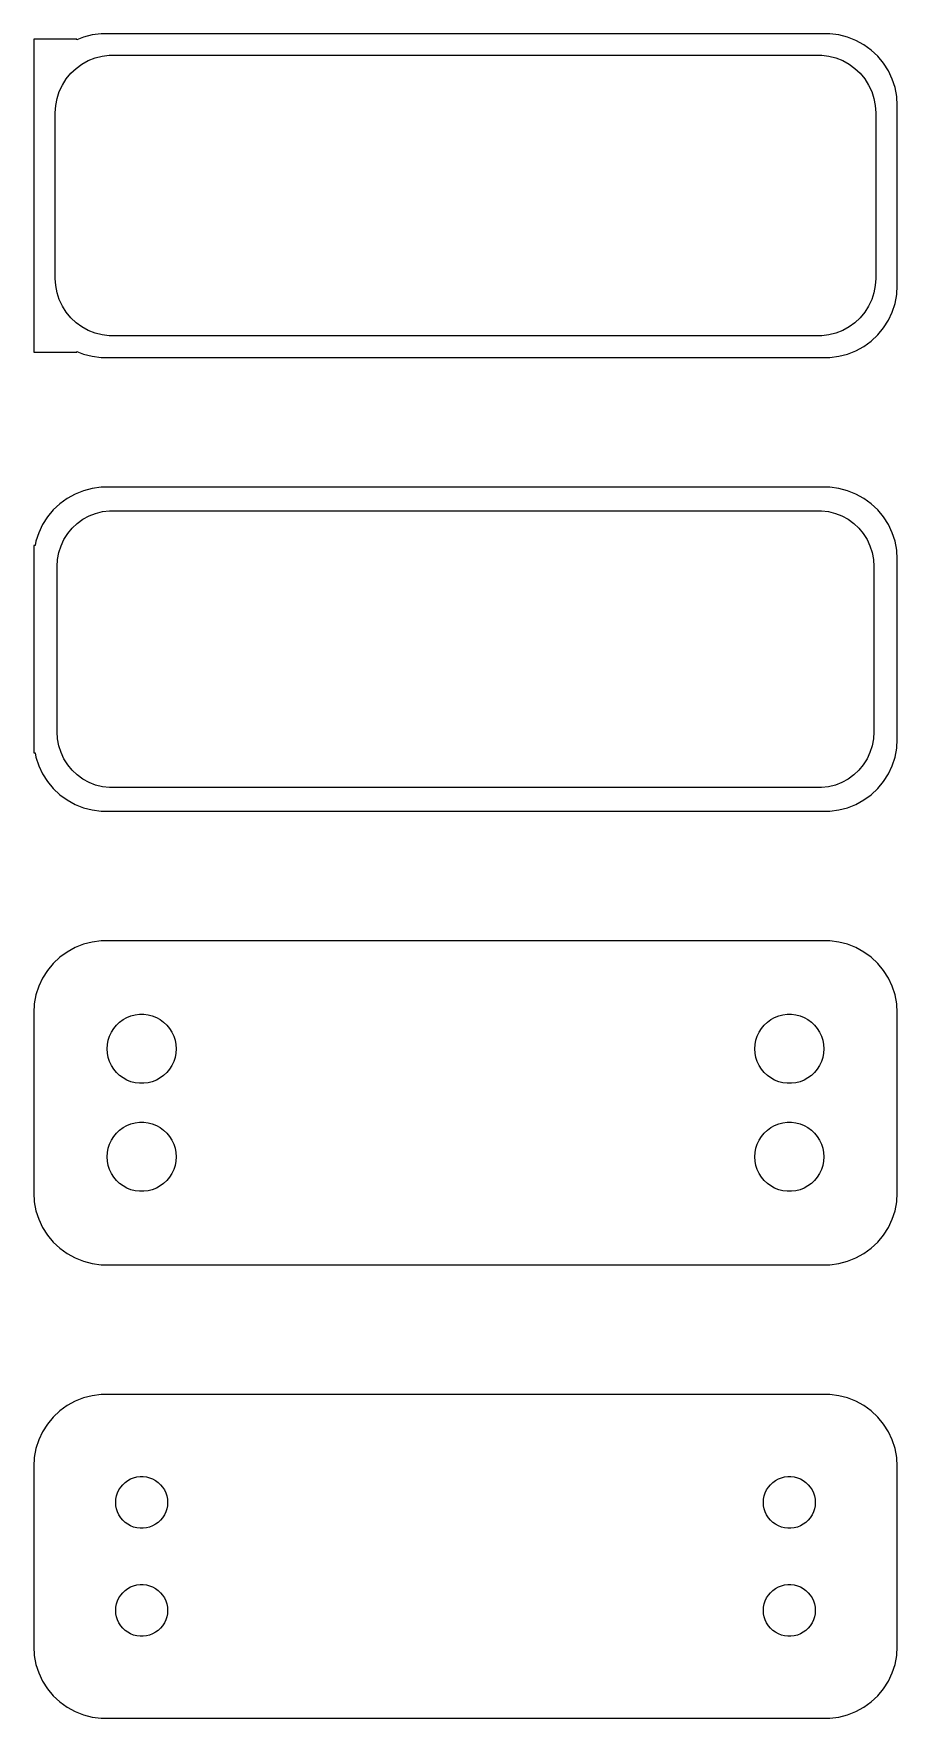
# Model space of a CAD drawing. Header units: metres. Extents: x -30 to 30, y 83 to 200.
import ezdxf

# ---------------------------------------------------------------- set-up
doc = ezdxf.new("R2010")
doc.units = ezdxf.units.M

msp = doc.modelspace()

# ---------------------------------------------------------------- linework, layer by layer
for p, q in [((-25.9369, 200.161), (-26.5451, 200.005)), ((-25.3139, 200.24), (-25.9369, 200.161)), ((25.3139, 200.24), (-25.3139, 200.24)), ((25.9369, 200.161), (25.3139, 200.24)), ((26.5451, 200.005), (25.9369, 200.161)), ((-27, 199.865), (-30, 199.865)), ((-30, 199.865), (-30, 178.135)), ((-26.5451, 200.005), (-27, 199.825)), ((-27, 199.825), (-27, 199.865)), ((27.1289, 199.774), (26.5451, 200.005)), ((27.6791, 199.472), (27.1289, 199.774)), ((28.1871, 199.103), (27.6791, 199.472)), ((28.6448, 198.673), (28.1871, 199.103)), ((-27.4159, 197.488), (-27.0497, 197.832)), ((-27.0497, 197.832), (-26.6433, 198.127)), ((-26.6433, 198.127), (-26.2031, 198.369)), ((-26.2031, 198.369), (-25.7361, 198.554)), ((-25.7361, 198.554), (-25.2495, 198.679)), ((-25.2495, 198.679), (-24.7512, 198.742)), ((-24.7512, 198.742), (24.7512, 198.742)), ((24.7512, 198.742), (25.2495, 198.679)), ((25.2495, 198.679), (25.7361, 198.554)), ((25.7361, 198.554), (26.2031, 198.369)), ((26.2031, 198.369), (26.6433, 198.127)), ((26.6433, 198.127), (27.0497, 197.832)), ((27.0497, 197.832), (27.4159, 197.488)), ((29.0451, 198.189), (28.6448, 198.673)), ((29.3815, 197.659), (29.0451, 198.189)), ((-28.2191, 196.222), (-28.0052, 196.677)), ((-28.0052, 196.677), (-27.7361, 197.101)), ((-27.7361, 197.101), (-27.4159, 197.488)), ((27.4159, 197.488), (27.7361, 197.101)), ((27.7361, 197.101), (28.0052, 196.677)), ((28.0052, 196.677), (28.2191, 196.222)), ((29.6489, 197.091), (29.3815, 197.659)), ((29.8429, 196.493), (29.6489, 197.091)), ((-28.4684, 195.251), (-28.3743, 195.745)), ((-28.3743, 195.745), (-28.2191, 196.222)), ((28.2191, 196.222), (28.3743, 195.745)), ((28.3743, 195.745), (28.4684, 195.251)), ((29.9606, 195.877), (29.8429, 196.493)), ((30, 195.25), (29.9606, 195.877)), ((-28.5, 194.75), (-28.4684, 195.251)), ((-28.5, 183.25), (-28.5, 194.75)), ((28.4684, 195.251), (28.5, 194.75)), ((28.5, 194.75), (28.5, 183.25)), ((30, 182.75), (30, 195.25)), ((-28.4684, 182.749), (-28.5, 183.25)), ((-28.3743, 182.255), (-28.4684, 182.749)), ((28.4684, 182.749), (28.3743, 182.255)), ((28.5, 183.25), (28.4684, 182.749)), ((29.9606, 182.123), (30, 182.75)), ((-28.2191, 181.778), (-28.3743, 182.255)), ((-28.0052, 181.323), (-28.2191, 181.778)), ((-27.7361, 180.899), (-28.0052, 181.323)), ((28.0052, 181.323), (27.7361, 180.899)), ((28.2191, 181.778), (28.0052, 181.323)), ((28.3743, 182.255), (28.2191, 181.778)), ((29.6489, 180.909), (29.8429, 181.507)), ((29.8429, 181.507), (29.9606, 182.123)), ((-27.4159, 180.512), (-27.7361, 180.899)), ((-27.0497, 180.168), (-27.4159, 180.512)), ((-26.6433, 179.873), (-27.0497, 180.168)), ((27.0497, 180.168), (26.6433, 179.873)), ((27.4159, 180.512), (27.0497, 180.168)), ((27.7361, 180.899), (27.4159, 180.512)), ((29.0451, 179.811), (29.3815, 180.341)), ((29.3815, 180.341), (29.6489, 180.909)), ((-26.2031, 179.631), (-26.6433, 179.873)), ((-25.7361, 179.446), (-26.2031, 179.631)), ((-25.2495, 179.321), (-25.7361, 179.446)), ((-24.7512, 179.258), (-25.2495, 179.321)), ((24.7512, 179.258), (-24.7512, 179.258)), ((25.2495, 179.321), (24.7512, 179.258)), ((25.7361, 179.446), (25.2495, 179.321)), ((26.2031, 179.631), (25.7361, 179.446)), ((26.6433, 179.873), (26.2031, 179.631)), ((28.1871, 178.897), (28.6448, 179.327)), ((28.6448, 179.327), (29.0451, 179.811)), ((-30, 178.135), (-27, 178.135)), ((-27, 178.135), (-27, 178.175)), ((-27, 178.175), (-26.5451, 177.995)), ((-26.5451, 177.995), (-25.9369, 177.839)), ((-25.9369, 177.839), (-25.3139, 177.76)), ((25.3139, 177.76), (25.9369, 177.839)), ((25.9369, 177.839), (26.5451, 177.995)), ((26.5451, 177.995), (27.1289, 178.226)), ((27.1289, 178.226), (27.6791, 178.528)), ((27.6791, 178.528), (28.1871, 178.897)), ((-25.3139, 177.76), (25.3139, 177.76)), ((-26.5451, 168.505), (-27.1289, 168.274)), ((-25.9369, 168.661), (-26.5451, 168.505)), ((-25.3139, 168.74), (-25.9369, 168.661)), ((25.3139, 168.74), (-25.3139, 168.74)), ((25.9369, 168.661), (25.3139, 168.74)), ((26.5451, 168.505), (25.9369, 168.661)), ((27.1289, 168.274), (26.5451, 168.505)), ((-28.1871, 167.603), (-28.6448, 167.173)), ((-27.6791, 167.972), (-28.1871, 167.603)), ((-27.1289, 168.274), (-27.6791, 167.972)), ((27.6791, 167.972), (27.1289, 168.274)), ((28.1871, 167.603), (27.6791, 167.972)), ((28.6448, 167.173), (28.1871, 167.603)), ((-29.3815, 166.159), (-29.6489, 165.591)), ((-29.0451, 166.689), (-29.3815, 166.159)), ((-28.6448, 167.173), (-29.0451, 166.689)), ((-27.323, 165.901), (-26.9685, 166.234)), ((-26.9685, 166.234), (-26.5751, 166.52)), ((-26.5751, 166.52), (-26.1489, 166.754)), ((-26.1489, 166.754), (-25.6967, 166.933)), ((-25.6967, 166.933), (-25.2256, 167.054)), ((-25.2256, 167.054), (-24.7432, 167.115)), ((-24.7432, 167.115), (24.7432, 167.115)), ((24.7432, 167.115), (25.2256, 167.054)), ((25.2256, 167.054), (25.6967, 166.933)), ((25.6967, 166.933), (26.1489, 166.754)), ((26.1489, 166.754), (26.5751, 166.52)), ((26.5751, 166.52), (26.9685, 166.234)), ((26.9685, 166.234), (27.323, 165.901)), ((29.0451, 166.689), (28.6448, 167.173)), ((29.3815, 166.159), (29.0451, 166.689)), ((29.6489, 165.591), (29.3815, 166.159)), ((-29.8429, 164.993), (-29.9, 164.694)), ((-29.6489, 165.591), (-29.8429, 164.993)), ((-28.1007, 164.676), (-27.8936, 165.116)), ((-27.8936, 165.116), (-27.633, 165.526)), ((-27.633, 165.526), (-27.323, 165.901)), ((27.323, 165.901), (27.633, 165.526)), ((27.633, 165.526), (27.8936, 165.116)), ((27.8936, 165.116), (28.1007, 164.676)), ((29.8429, 164.993), (29.6489, 165.591)), ((29.9606, 164.377), (29.8429, 164.993)), ((-29.9, 164.694), (-30, 164.694)), ((-30, 164.694), (-30, 150.306)), ((-28.3421, 163.735), (-28.251, 164.213)), ((-28.251, 164.213), (-28.1007, 164.676)), ((28.1007, 164.676), (28.251, 164.213)), ((28.251, 164.213), (28.3421, 163.735)), ((30, 163.75), (29.9606, 164.377)), ((-28.3726, 163.25), (-28.3421, 163.735)), ((-28.3726, 151.75), (-28.3726, 163.25)), ((28.3421, 163.735), (28.3726, 163.25)), ((28.3726, 163.25), (28.3726, 151.75)), ((30, 151.25), (30, 163.75)), ((-28.3421, 151.265), (-28.3726, 151.75)), ((-28.251, 150.787), (-28.3421, 151.265)), ((28.3421, 151.265), (28.251, 150.787)), ((28.3726, 151.75), (28.3421, 151.265)), ((29.9606, 150.623), (30, 151.25)), ((-30, 150.306), (-29.9, 150.306)), ((-29.9, 150.306), (-29.8429, 150.007)), ((-29.8429, 150.007), (-29.6489, 149.409)), ((-28.1007, 150.324), (-28.251, 150.787)), ((-27.8936, 149.884), (-28.1007, 150.324)), ((-27.633, 149.474), (-27.8936, 149.884)), ((27.8936, 149.884), (27.633, 149.474)), ((28.1007, 150.324), (27.8936, 149.884)), ((28.251, 150.787), (28.1007, 150.324)), ((29.6489, 149.409), (29.8429, 150.007)), ((29.8429, 150.007), (29.9606, 150.623)), ((-29.6489, 149.409), (-29.3815, 148.841)), ((-29.3815, 148.841), (-29.0451, 148.311)), ((-27.323, 149.099), (-27.633, 149.474)), ((-26.9685, 148.766), (-27.323, 149.099)), ((-26.5751, 148.48), (-26.9685, 148.766)), ((26.9685, 148.766), (26.5751, 148.48)), ((27.323, 149.099), (26.9685, 148.766)), ((27.633, 149.474), (27.323, 149.099)), ((29.0451, 148.311), (29.3815, 148.841)), ((29.3815, 148.841), (29.6489, 149.409)), ((-29.0451, 148.311), (-28.6448, 147.827)), ((-28.6448, 147.827), (-28.1871, 147.397)), ((-28.1871, 147.397), (-27.6791, 147.028)), ((-26.1489, 148.246), (-26.5751, 148.48)), ((-25.6967, 148.067), (-26.1489, 148.246)), ((-25.2256, 147.946), (-25.6967, 148.067)), ((-24.7432, 147.885), (-25.2256, 147.946)), ((24.7432, 147.885), (-24.7432, 147.885)), ((25.2256, 147.946), (24.7432, 147.885)), ((25.6967, 148.067), (25.2256, 147.946)), ((26.1489, 148.246), (25.6967, 148.067)), ((26.5751, 148.48), (26.1489, 148.246)), ((27.6791, 147.028), (28.1871, 147.397)), ((28.1871, 147.397), (28.6448, 147.827)), ((28.6448, 147.827), (29.0451, 148.311)), ((-27.6791, 147.028), (-27.1289, 146.726)), ((-27.1289, 146.726), (-26.5451, 146.495)), ((-26.5451, 146.495), (-25.9369, 146.339)), ((-25.9369, 146.339), (-25.3139, 146.26)), ((-25.3139, 146.26), (25.3139, 146.26)), ((25.3139, 146.26), (25.9369, 146.339)), ((25.9369, 146.339), (26.5451, 146.495)), ((26.5451, 146.495), (27.1289, 146.726)), ((27.1289, 146.726), (27.6791, 147.028)), ((-26.5451, 137.005), (-27.1289, 136.774)), ((-25.9369, 137.161), (-26.5451, 137.005)), ((-25.3139, 137.24), (-25.9369, 137.161)), ((25.3139, 137.24), (-25.3139, 137.24)), ((25.9369, 137.161), (25.3139, 137.24)), ((26.5451, 137.005), (25.9369, 137.161)), ((27.1289, 136.774), (26.5451, 137.005)), ((-28.1871, 136.103), (-28.6448, 135.673)), ((-27.6791, 136.472), (-28.1871, 136.103)), ((-27.1289, 136.774), (-27.6791, 136.472)), ((27.6791, 136.472), (27.1289, 136.774)), ((28.1871, 136.103), (27.6791, 136.472)), ((28.6448, 135.673), (28.1871, 136.103)), ((-29.3815, 134.659), (-29.6489, 134.091)), ((-29.0451, 135.189), (-29.3815, 134.659)), ((-28.6448, 135.673), (-29.0451, 135.189)), ((29.0451, 135.189), (28.6448, 135.673)), ((29.3815, 134.659), (29.0451, 135.189)), ((29.6489, 134.091), (29.3815, 134.659)), ((-29.8429, 133.493), (-29.9606, 132.877)), ((-29.6489, 134.091), (-29.8429, 133.493)), ((29.8429, 133.493), (29.6489, 134.091)), ((29.9606, 132.877), (29.8429, 133.493)), ((-29.9606, 132.877), (-30, 132.25)), ((-30, 132.25), (-30, 119.75)), ((30, 132.25), (29.9606, 132.877)), ((30, 119.75), (30, 132.25)), ((-24.6031, 130.906), (-24.4416, 131.161)), ((-24.4416, 131.161), (-24.2495, 131.393)), ((-24.2495, 131.393), (-24.0298, 131.599)), ((-24.0298, 131.599), (-23.786, 131.776)), ((-23.786, 131.776), (-23.5219, 131.922)), ((-23.5219, 131.922), (-23.2416, 132.033)), ((-23.2416, 132.033), (-22.9497, 132.107)), ((-22.9497, 132.107), (-22.6507, 132.145)), ((-22.6507, 132.145), (-22.3493, 132.145)), ((-22.3493, 132.145), (-22.0503, 132.107)), ((-22.0503, 132.107), (-21.7583, 132.033)), ((-21.7583, 132.033), (-21.4781, 131.922)), ((-21.4781, 131.922), (-21.214, 131.776)), ((-21.214, 131.776), (-20.9702, 131.599)), ((-20.9702, 131.599), (-20.7505, 131.393)), ((-20.7505, 131.393), (-20.5583, 131.161)), ((-20.5583, 131.161), (-20.3969, 130.906)), ((20.3969, 130.906), (20.5583, 131.161)), ((20.5583, 131.161), (20.7505, 131.393)), ((20.7505, 131.393), (20.9702, 131.599)), ((20.9702, 131.599), (21.214, 131.776)), ((21.214, 131.776), (21.4781, 131.922)), ((21.4781, 131.922), (21.7583, 132.033)), ((21.7583, 132.033), (22.0503, 132.107)), ((22.0503, 132.107), (22.3493, 132.145)), ((22.3493, 132.145), (22.6507, 132.145)), ((22.6507, 132.145), (22.9497, 132.107)), ((22.9497, 132.107), (23.2416, 132.033)), ((23.2416, 132.033), (23.5219, 131.922)), ((23.5219, 131.922), (23.786, 131.776)), ((23.786, 131.776), (24.0298, 131.599)), ((24.0298, 131.599), (24.2495, 131.393)), ((24.2495, 131.393), (24.4416, 131.161)), ((24.4416, 131.161), (24.6031, 130.906)), ((-24.9, 129.75), (-24.8811, 130.051)), ((-24.8811, 130.051), (-24.8246, 130.347)), ((-24.8246, 130.347), (-24.7315, 130.633)), ((-24.7315, 130.633), (-24.6031, 130.906)), ((-20.3969, 130.906), (-20.2685, 130.633)), ((-20.2685, 130.633), (-20.1754, 130.347)), ((-20.1754, 130.347), (-20.1189, 130.051)), ((-20.1189, 130.051), (-20.1, 129.75)), ((20.1, 129.75), (20.1189, 130.051)), ((20.1189, 130.051), (20.1754, 130.347)), ((20.1754, 130.347), (20.2685, 130.633)), ((20.2685, 130.633), (20.3969, 130.906)), ((24.6031, 130.906), (24.7315, 130.633)), ((24.7315, 130.633), (24.8246, 130.347)), ((24.8246, 130.347), (24.8811, 130.051)), ((24.8811, 130.051), (24.9, 129.75)), ((-24.8811, 129.449), (-24.9, 129.75)), ((-24.8246, 129.153), (-24.8811, 129.449)), ((-24.7315, 128.867), (-24.8246, 129.153)), ((-24.6031, 128.594), (-24.7315, 128.867)), ((-20.2685, 128.867), (-20.3969, 128.594)), ((-20.1754, 129.153), (-20.2685, 128.867)), ((-20.1189, 129.449), (-20.1754, 129.153)), ((-20.1, 129.75), (-20.1189, 129.449)), ((20.1189, 129.449), (20.1, 129.75)), ((20.1754, 129.153), (20.1189, 129.449)), ((20.2685, 128.867), (20.1754, 129.153)), ((20.3969, 128.594), (20.2685, 128.867)), ((24.7315, 128.867), (24.6031, 128.594)), ((24.8246, 129.153), (24.7315, 128.867)), ((24.8811, 129.449), (24.8246, 129.153)), ((24.9, 129.75), (24.8811, 129.449)), ((-24.4416, 128.339), (-24.6031, 128.594)), ((-24.2495, 128.107), (-24.4416, 128.339)), ((-24.0298, 127.901), (-24.2495, 128.107)), ((-23.786, 127.724), (-24.0298, 127.901)), ((-23.5219, 127.578), (-23.786, 127.724)), ((-23.2416, 127.467), (-23.5219, 127.578)), ((-21.4781, 127.578), (-21.7583, 127.467)), ((-21.214, 127.724), (-21.4781, 127.578)), ((-20.9702, 127.901), (-21.214, 127.724)), ((-20.7505, 128.107), (-20.9702, 127.901)), ((-20.5583, 128.339), (-20.7505, 128.107)), ((-20.3969, 128.594), (-20.5583, 128.339)), ((20.5583, 128.339), (20.3969, 128.594)), ((20.7505, 128.107), (20.5583, 128.339)), ((20.9702, 127.901), (20.7505, 128.107)), ((21.214, 127.724), (20.9702, 127.901)), ((21.4781, 127.578), (21.214, 127.724)), ((21.7583, 127.467), (21.4781, 127.578)), ((23.5219, 127.578), (23.2416, 127.467)), ((23.786, 127.724), (23.5219, 127.578)), ((24.0298, 127.901), (23.786, 127.724)), ((24.2495, 128.107), (24.0298, 127.901)), ((24.4416, 128.339), (24.2495, 128.107)), ((24.6031, 128.594), (24.4416, 128.339)), ((-22.9497, 127.393), (-23.2416, 127.467)), ((-22.6507, 127.355), (-22.9497, 127.393)), ((-22.3493, 127.355), (-22.6507, 127.355)), ((-22.0503, 127.393), (-22.3493, 127.355)), ((-21.7583, 127.467), (-22.0503, 127.393)), ((22.0503, 127.393), (21.7583, 127.467)), ((22.3493, 127.355), (22.0503, 127.393)), ((22.6507, 127.355), (22.3493, 127.355)), ((22.9497, 127.393), (22.6507, 127.355)), ((23.2416, 127.467), (22.9497, 127.393)), ((-24.2495, 123.893), (-24.0298, 124.099)), ((-24.0298, 124.099), (-23.786, 124.276)), ((-23.786, 124.276), (-23.5219, 124.422)), ((-23.5219, 124.422), (-23.2416, 124.533)), ((-23.2416, 124.533), (-22.9497, 124.607)), ((-22.9497, 124.607), (-22.6507, 124.645)), ((-22.6507, 124.645), (-22.3493, 124.645)), ((-22.3493, 124.645), (-22.0503, 124.607)), ((-22.0503, 124.607), (-21.7583, 124.533)), ((-21.7583, 124.533), (-21.4781, 124.422)), ((-21.4781, 124.422), (-21.214, 124.276)), ((-21.214, 124.276), (-20.9702, 124.099)), ((-20.9702, 124.099), (-20.7505, 123.893)), ((20.7505, 123.893), (20.9702, 124.099)), ((20.9702, 124.099), (21.214, 124.276)), ((21.214, 124.276), (21.4781, 124.422)), ((21.4781, 124.422), (21.7583, 124.533)), ((21.7583, 124.533), (22.0503, 124.607)), ((22.0503, 124.607), (22.3493, 124.645)), ((22.3493, 124.645), (22.6507, 124.645)), ((22.6507, 124.645), (22.9497, 124.607)), ((22.9497, 124.607), (23.2416, 124.533)), ((23.2416, 124.533), (23.5219, 124.422)), ((23.5219, 124.422), (23.786, 124.276)), ((23.786, 124.276), (24.0298, 124.099)), ((24.0298, 124.099), (24.2495, 123.893)), ((-24.8811, 122.551), (-24.8246, 122.847)), ((-24.8246, 122.847), (-24.7315, 123.133)), ((-24.7315, 123.133), (-24.6031, 123.406)), ((-24.6031, 123.406), (-24.4416, 123.661)), ((-24.4416, 123.661), (-24.2495, 123.893)), ((-20.7505, 123.893), (-20.5583, 123.661)), ((-20.5583, 123.661), (-20.3969, 123.406)), ((-20.3969, 123.406), (-20.2685, 123.133)), ((-20.2685, 123.133), (-20.1754, 122.847)), ((-20.1754, 122.847), (-20.1189, 122.551)), ((20.1189, 122.551), (20.1754, 122.847)), ((20.1754, 122.847), (20.2685, 123.133)), ((20.2685, 123.133), (20.3969, 123.406)), ((20.3969, 123.406), (20.5583, 123.661)), ((20.5583, 123.661), (20.7505, 123.893)), ((24.2495, 123.893), (24.4416, 123.661)), ((24.4416, 123.661), (24.6031, 123.406)), ((24.6031, 123.406), (24.7315, 123.133)), ((24.7315, 123.133), (24.8246, 122.847)), ((24.8246, 122.847), (24.8811, 122.551)), ((-24.9, 122.25), (-24.8811, 122.551)), ((-24.8811, 121.949), (-24.9, 122.25)), ((-24.8246, 121.653), (-24.8811, 121.949)), ((-20.1189, 121.949), (-20.1754, 121.653)), ((-20.1189, 122.551), (-20.1, 122.25)), ((-20.1, 122.25), (-20.1189, 121.949)), ((20.1, 122.25), (20.1189, 122.551)), ((20.1189, 121.949), (20.1, 122.25)), ((20.1754, 121.653), (20.1189, 121.949)), ((24.8811, 121.949), (24.8246, 121.653)), ((24.8811, 122.551), (24.9, 122.25)), ((24.9, 122.25), (24.8811, 121.949)), ((-24.7315, 121.367), (-24.8246, 121.653)), ((-24.6031, 121.094), (-24.7315, 121.367)), ((-24.4416, 120.839), (-24.6031, 121.094)), ((-24.2495, 120.607), (-24.4416, 120.839)), ((-24.0298, 120.401), (-24.2495, 120.607)), ((-20.7505, 120.607), (-20.9702, 120.401)), ((-20.5583, 120.839), (-20.7505, 120.607)), ((-20.3969, 121.094), (-20.5583, 120.839)), ((-20.2685, 121.367), (-20.3969, 121.094)), ((-20.1754, 121.653), (-20.2685, 121.367)), ((20.2685, 121.367), (20.1754, 121.653)), ((20.3969, 121.094), (20.2685, 121.367)), ((20.5583, 120.839), (20.3969, 121.094)), ((20.7505, 120.607), (20.5583, 120.839)), ((20.9702, 120.401), (20.7505, 120.607)), ((24.2495, 120.607), (24.0298, 120.401)), ((24.4416, 120.839), (24.2495, 120.607)), ((24.6031, 121.094), (24.4416, 120.839)), ((24.7315, 121.367), (24.6031, 121.094)), ((24.8246, 121.653), (24.7315, 121.367)), ((-30, 119.75), (-29.9606, 119.123)), ((-23.786, 120.224), (-24.0298, 120.401)), ((-23.5219, 120.078), (-23.786, 120.224)), ((-23.2416, 119.967), (-23.5219, 120.078)), ((-22.9497, 119.893), (-23.2416, 119.967)), ((-22.6507, 119.855), (-22.9497, 119.893)), ((-22.3493, 119.855), (-22.6507, 119.855)), ((-22.0503, 119.893), (-22.3493, 119.855)), ((-21.7583, 119.967), (-22.0503, 119.893)), ((-21.4781, 120.078), (-21.7583, 119.967)), ((-21.214, 120.224), (-21.4781, 120.078)), ((-20.9702, 120.401), (-21.214, 120.224)), ((21.214, 120.224), (20.9702, 120.401)), ((21.4781, 120.078), (21.214, 120.224)), ((21.7583, 119.967), (21.4781, 120.078)), ((22.0503, 119.893), (21.7583, 119.967)), ((22.3493, 119.855), (22.0503, 119.893)), ((22.6507, 119.855), (22.3493, 119.855)), ((22.9497, 119.893), (22.6507, 119.855)), ((23.2416, 119.967), (22.9497, 119.893)), ((23.5219, 120.078), (23.2416, 119.967)), ((23.786, 120.224), (23.5219, 120.078)), ((24.0298, 120.401), (23.786, 120.224)), ((29.9606, 119.123), (30, 119.75)), ((-29.9606, 119.123), (-29.8429, 118.507)), ((-29.8429, 118.507), (-29.6489, 117.909)), ((29.6489, 117.909), (29.8429, 118.507)), ((29.8429, 118.507), (29.9606, 119.123)), ((-29.6489, 117.909), (-29.3815, 117.341)), ((-29.3815, 117.341), (-29.0451, 116.811)), ((29.0451, 116.811), (29.3815, 117.341)), ((29.3815, 117.341), (29.6489, 117.909)), ((-29.0451, 116.811), (-28.6448, 116.327)), ((-28.6448, 116.327), (-28.1871, 115.897)), ((-28.1871, 115.897), (-27.6791, 115.528)), ((27.6791, 115.528), (28.1871, 115.897)), ((28.1871, 115.897), (28.6448, 116.327)), ((28.6448, 116.327), (29.0451, 116.811)), ((-27.6791, 115.528), (-27.1289, 115.226)), ((-27.1289, 115.226), (-26.5451, 114.995)), ((-26.5451, 114.995), (-25.9369, 114.839)), ((-25.9369, 114.839), (-25.3139, 114.76)), ((-25.3139, 114.76), (25.3139, 114.76)), ((25.3139, 114.76), (25.9369, 114.839)), ((25.9369, 114.839), (26.5451, 114.995)), ((26.5451, 114.995), (27.1289, 115.226)), ((27.1289, 115.226), (27.6791, 115.528)), ((-26.5451, 105.505), (-27.1289, 105.274)), ((-25.9369, 105.661), (-26.5451, 105.505)), ((-25.3139, 105.74), (-25.9369, 105.661)), ((25.3139, 105.74), (-25.3139, 105.74)), ((25.9369, 105.661), (25.3139, 105.74)), ((26.5451, 105.505), (25.9369, 105.661)), ((27.1289, 105.274), (26.5451, 105.505)), ((-28.6448, 104.173), (-29.0451, 103.689)), ((-28.1871, 104.603), (-28.6448, 104.173)), ((-27.6791, 104.972), (-28.1871, 104.603)), ((-27.1289, 105.274), (-27.6791, 104.972)), ((27.6791, 104.972), (27.1289, 105.274)), ((28.1871, 104.603), (27.6791, 104.972)), ((28.6448, 104.173), (28.1871, 104.603)), ((29.0451, 103.689), (28.6448, 104.173)), ((-29.3815, 103.159), (-29.6489, 102.591)), ((-29.0451, 103.689), (-29.3815, 103.159)), ((29.3815, 103.159), (29.0451, 103.689)), ((29.6489, 102.591), (29.3815, 103.159)), ((-29.8429, 101.993), (-29.9606, 101.377)), ((-29.6489, 102.591), (-29.8429, 101.993)), ((29.8429, 101.993), (29.6489, 102.591)), ((29.9606, 101.377), (29.8429, 101.993)), ((-29.9606, 101.377), (-30, 100.75)), ((-30, 100.75), (-30, 88.25)), ((30, 100.75), (29.9606, 101.377)), ((30, 88.25), (30, 100.75)), ((-23.9562, 99.308), (-23.8121, 99.4822)), ((-23.8121, 99.4822), (-23.6474, 99.6369)), ((-23.6474, 99.6369), (-23.4645, 99.7698)), ((-23.4645, 99.7698), (-23.2664, 99.8787)), ((-23.2664, 99.8787), (-23.0562, 99.9619)), ((-23.0562, 99.9619), (-22.8373, 100.018)), ((-22.8373, 100.018), (-22.613, 100.046)), ((-22.613, 100.046), (-22.387, 100.046)), ((-22.387, 100.046), (-22.1627, 100.018)), ((-22.1627, 100.018), (-21.9438, 99.9619)), ((-21.9438, 99.9619), (-21.7336, 99.8787)), ((-21.7336, 99.8787), (-21.5355, 99.7698)), ((-21.5355, 99.7698), (-21.3526, 99.6369)), ((-21.3526, 99.6369), (-21.1879, 99.4822)), ((-21.1879, 99.4822), (-21.0438, 99.308)), ((21.0438, 99.308), (21.1879, 99.4822)), ((21.1879, 99.4822), (21.3526, 99.6369)), ((21.3526, 99.6369), (21.5355, 99.7698)), ((21.5355, 99.7698), (21.7336, 99.8787)), ((21.7336, 99.8787), (21.9438, 99.9619)), ((21.9438, 99.9619), (22.1627, 100.018)), ((22.1627, 100.018), (22.387, 100.046)), ((22.387, 100.046), (22.613, 100.046)), ((22.613, 100.046), (22.8373, 100.018)), ((22.8373, 100.018), (23.0562, 99.9619)), ((23.0562, 99.9619), (23.2664, 99.8787)), ((23.2664, 99.8787), (23.4645, 99.7698)), ((23.4645, 99.7698), (23.6474, 99.6369)), ((23.6474, 99.6369), (23.8121, 99.4822)), ((23.8121, 99.4822), (23.9562, 99.308)), ((-24.3, 98.25), (-24.2858, 98.4756)), ((-24.2858, 98.4756), (-24.2434, 98.6976)), ((-24.2434, 98.6976), (-24.1736, 98.9126)), ((-24.1736, 98.9126), (-24.0773, 99.1171)), ((-24.0773, 99.1171), (-23.9562, 99.308)), ((-21.0438, 99.308), (-20.9226, 99.1171)), ((-20.9226, 99.1171), (-20.8264, 98.9126)), ((-20.8264, 98.9126), (-20.7565, 98.6976)), ((-20.7565, 98.6976), (-20.7142, 98.4756)), ((-20.7142, 98.4756), (-20.7, 98.25)), ((20.7, 98.25), (20.7142, 98.4756)), ((20.7142, 98.4756), (20.7565, 98.6976)), ((20.7565, 98.6976), (20.8264, 98.9126)), ((20.8264, 98.9126), (20.9226, 99.1171)), ((20.9226, 99.1171), (21.0438, 99.308)), ((23.9562, 99.308), (24.0773, 99.1171)), ((24.0773, 99.1171), (24.1736, 98.9126)), ((24.1736, 98.9126), (24.2434, 98.6976)), ((24.2434, 98.6976), (24.2858, 98.4756)), ((24.2858, 98.4756), (24.3, 98.25)), ((-24.2858, 98.0244), (-24.3, 98.25)), ((-24.2434, 97.8024), (-24.2858, 98.0244)), ((-24.1736, 97.5874), (-24.2434, 97.8024)), ((-24.0773, 97.3828), (-24.1736, 97.5874)), ((-23.9562, 97.192), (-24.0773, 97.3828)), ((-23.8121, 97.0178), (-23.9562, 97.192)), ((-21.0438, 97.192), (-21.1879, 97.0178)), ((-20.9226, 97.3828), (-21.0438, 97.192)), ((-20.8264, 97.5874), (-20.9226, 97.3828)), ((-20.7565, 97.8024), (-20.8264, 97.5874)), ((-20.7142, 98.0244), (-20.7565, 97.8024)), ((-20.7, 98.25), (-20.7142, 98.0244)), ((20.7142, 98.0244), (20.7, 98.25)), ((20.7565, 97.8024), (20.7142, 98.0244)), ((20.8264, 97.5874), (20.7565, 97.8024)), ((20.9226, 97.3828), (20.8264, 97.5874)), ((21.0438, 97.192), (20.9226, 97.3828)), ((21.1879, 97.0178), (21.0438, 97.192)), ((23.9562, 97.192), (23.8121, 97.0178)), ((24.0773, 97.3828), (23.9562, 97.192)), ((24.1736, 97.5874), (24.0773, 97.3828)), ((24.2434, 97.8024), (24.1736, 97.5874)), ((24.2858, 98.0244), (24.2434, 97.8024)), ((24.3, 98.25), (24.2858, 98.0244)), ((-23.6474, 96.8631), (-23.8121, 97.0178)), ((-23.4645, 96.7302), (-23.6474, 96.8631)), ((-23.2664, 96.6213), (-23.4645, 96.7302)), ((-23.0562, 96.5381), (-23.2664, 96.6213)), ((-22.8373, 96.4819), (-23.0562, 96.5381)), ((-22.613, 96.4536), (-22.8373, 96.4819)), ((-22.387, 96.4536), (-22.613, 96.4536)), ((-22.1627, 96.4819), (-22.387, 96.4536)), ((-21.9438, 96.5381), (-22.1627, 96.4819)), ((-21.7336, 96.6213), (-21.9438, 96.5381)), ((-21.5355, 96.7302), (-21.7336, 96.6213)), ((-21.3526, 96.8631), (-21.5355, 96.7302)), ((-21.1879, 97.0178), (-21.3526, 96.8631)), ((21.3526, 96.8631), (21.1879, 97.0178)), ((21.5355, 96.7302), (21.3526, 96.8631)), ((21.7336, 96.6213), (21.5355, 96.7302)), ((21.9438, 96.5381), (21.7336, 96.6213)), ((22.1627, 96.4819), (21.9438, 96.5381)), ((22.387, 96.4536), (22.1627, 96.4819)), ((22.613, 96.4536), (22.387, 96.4536)), ((22.8373, 96.4819), (22.613, 96.4536)), ((23.0562, 96.5381), (22.8373, 96.4819)), ((23.2664, 96.6213), (23.0562, 96.5381)), ((23.4645, 96.7302), (23.2664, 96.6213)), ((23.6474, 96.8631), (23.4645, 96.7302)), ((23.8121, 97.0178), (23.6474, 96.8631)), ((-23.2664, 92.3787), (-23.0562, 92.4619)), ((-23.0562, 92.4619), (-22.8373, 92.5181)), ((-22.8373, 92.5181), (-22.613, 92.5464)), ((-22.613, 92.5464), (-22.387, 92.5464)), ((-22.387, 92.5464), (-22.1627, 92.5181)), ((-22.1627, 92.5181), (-21.9438, 92.4619)), ((-21.9438, 92.4619), (-21.7336, 92.3787)), ((21.7336, 92.3787), (21.9438, 92.4619)), ((21.9438, 92.4619), (22.1627, 92.5181)), ((22.1627, 92.5181), (22.387, 92.5464)), ((22.387, 92.5464), (22.613, 92.5464)), ((22.613, 92.5464), (22.8373, 92.5181)), ((22.8373, 92.5181), (23.0562, 92.4619)), ((23.0562, 92.4619), (23.2664, 92.3787)), ((-24.2434, 91.1976), (-24.1736, 91.4126)), ((-24.1736, 91.4126), (-24.0773, 91.6172)), ((-24.0773, 91.6172), (-23.9562, 91.808)), ((-23.9562, 91.808), (-23.8121, 91.9822)), ((-23.8121, 91.9822), (-23.6474, 92.1369)), ((-23.6474, 92.1369), (-23.4645, 92.2698)), ((-23.4645, 92.2698), (-23.2664, 92.3787)), ((-21.7336, 92.3787), (-21.5355, 92.2698)), ((-21.5355, 92.2698), (-21.3526, 92.1369)), ((-21.3526, 92.1369), (-21.1879, 91.9822)), ((-21.1879, 91.9822), (-21.0438, 91.808)), ((-21.0438, 91.808), (-20.9226, 91.6172)), ((-20.9226, 91.6172), (-20.8264, 91.4126)), ((-20.8264, 91.4126), (-20.7565, 91.1976)), ((20.7565, 91.1976), (20.8264, 91.4126)), ((20.8264, 91.4126), (20.9226, 91.6172)), ((20.9226, 91.6172), (21.0438, 91.808)), ((21.0438, 91.808), (21.1879, 91.9822)), ((21.1879, 91.9822), (21.3526, 92.1369)), ((21.3526, 92.1369), (21.5355, 92.2698)), ((21.5355, 92.2698), (21.7336, 92.3787)), ((23.2664, 92.3787), (23.4645, 92.2698)), ((23.4645, 92.2698), (23.6474, 92.1369)), ((23.6474, 92.1369), (23.8121, 91.9822)), ((23.8121, 91.9822), (23.9562, 91.808)), ((23.9562, 91.808), (24.0773, 91.6172)), ((24.0773, 91.6172), (24.1736, 91.4126)), ((24.1736, 91.4126), (24.2434, 91.1976)), ((-24.3, 90.75), (-24.2858, 90.9756)), ((-24.2858, 90.5244), (-24.3, 90.75)), ((-24.2858, 90.9756), (-24.2434, 91.1976)), ((-24.2434, 90.3024), (-24.2858, 90.5244)), ((-24.1736, 90.0874), (-24.2434, 90.3024)), ((-24.0773, 89.8829), (-24.1736, 90.0874)), ((-20.8264, 90.0874), (-20.9226, 89.8829)), ((-20.7565, 90.3024), (-20.8264, 90.0874)), ((-20.7565, 91.1976), (-20.7142, 90.9756)), ((-20.7142, 90.5244), (-20.7565, 90.3024)), ((-20.7142, 90.9756), (-20.7, 90.75)), ((-20.7, 90.75), (-20.7142, 90.5244)), ((20.7, 90.75), (20.7142, 90.9756)), ((20.7142, 90.5244), (20.7, 90.75)), ((20.7142, 90.9756), (20.7565, 91.1976)), ((20.7565, 90.3024), (20.7142, 90.5244)), ((20.8264, 90.0874), (20.7565, 90.3024)), ((20.9226, 89.8829), (20.8264, 90.0874)), ((24.1736, 90.0874), (24.0773, 89.8829)), ((24.2434, 90.3024), (24.1736, 90.0874)), ((24.2434, 91.1976), (24.2858, 90.9756)), ((24.2858, 90.5244), (24.2434, 90.3024)), ((24.2858, 90.9756), (24.3, 90.75)), ((24.3, 90.75), (24.2858, 90.5244)), ((-23.9562, 89.692), (-24.0773, 89.8829)), ((-23.8121, 89.5178), (-23.9562, 89.692)), ((-23.6474, 89.3631), (-23.8121, 89.5178)), ((-23.4645, 89.2302), (-23.6474, 89.3631)), ((-23.2664, 89.1213), (-23.4645, 89.2302)), ((-23.0562, 89.0381), (-23.2664, 89.1213)), ((-22.8373, 88.9819), (-23.0562, 89.0381)), ((-22.613, 88.9536), (-22.8373, 88.9819)), ((-22.387, 88.9536), (-22.613, 88.9536)), ((-22.1627, 88.9819), (-22.387, 88.9536)), ((-21.9438, 89.0381), (-22.1627, 88.9819)), ((-21.7336, 89.1213), (-21.9438, 89.0381)), ((-21.5355, 89.2302), (-21.7336, 89.1213)), ((-21.3526, 89.3631), (-21.5355, 89.2302)), ((-21.1879, 89.5178), (-21.3526, 89.3631)), ((-21.0438, 89.692), (-21.1879, 89.5178)), ((-20.9226, 89.8829), (-21.0438, 89.692)), ((21.0438, 89.692), (20.9226, 89.8829)), ((21.1879, 89.5178), (21.0438, 89.692)), ((21.3526, 89.3631), (21.1879, 89.5178)), ((21.5355, 89.2302), (21.3526, 89.3631)), ((21.7336, 89.1213), (21.5355, 89.2302)), ((21.9438, 89.0381), (21.7336, 89.1213)), ((22.1627, 88.9819), (21.9438, 89.0381)), ((22.387, 88.9536), (22.1627, 88.9819)), ((22.613, 88.9536), (22.387, 88.9536)), ((22.8373, 88.9819), (22.613, 88.9536)), ((23.0562, 89.0381), (22.8373, 88.9819)), ((23.2664, 89.1213), (23.0562, 89.0381)), ((23.4645, 89.2302), (23.2664, 89.1213)), ((23.6474, 89.3631), (23.4645, 89.2302)), ((23.8121, 89.5178), (23.6474, 89.3631)), ((23.9562, 89.692), (23.8121, 89.5178)), ((24.0773, 89.8829), (23.9562, 89.692)), ((-30, 88.25), (-29.9606, 87.6233)), ((29.9606, 87.6233), (30, 88.25)), ((-29.9606, 87.6233), (-29.8429, 87.0066)), ((-29.8429, 87.0066), (-29.6489, 86.4094)), ((29.6489, 86.4094), (29.8429, 87.0066)), ((29.8429, 87.0066), (29.9606, 87.6233)), ((-29.6489, 86.4094), (-29.3815, 85.8412)), ((-29.3815, 85.8412), (-29.0451, 85.3111)), ((29.0451, 85.3111), (29.3815, 85.8412)), ((29.3815, 85.8412), (29.6489, 86.4094)), ((-29.0451, 85.3111), (-28.6448, 84.8273)), ((-28.6448, 84.8273), (-28.1871, 84.3974)), ((-28.1871, 84.3974), (-27.6791, 84.0284)), ((27.6791, 84.0284), (28.1871, 84.3974)), ((28.1871, 84.3974), (28.6448, 84.8273)), ((28.6448, 84.8273), (29.0451, 85.3111)), ((-27.6791, 84.0284), (-27.1289, 83.7259)), ((-27.1289, 83.7259), (-26.5451, 83.4947)), ((-26.5451, 83.4947), (-25.9369, 83.3386)), ((-25.9369, 83.3386), (-25.3139, 83.2599)), ((-25.3139, 83.2599), (25.3139, 83.2599)), ((25.3139, 83.2599), (25.9369, 83.3386)), ((25.9369, 83.3386), (26.5451, 83.4947)), ((26.5451, 83.4947), (27.1289, 83.7259)), ((27.1289, 83.7259), (27.6791, 84.0284))]:
    msp.add_line(p, q)

doc.saveas('drawing.dxf')
